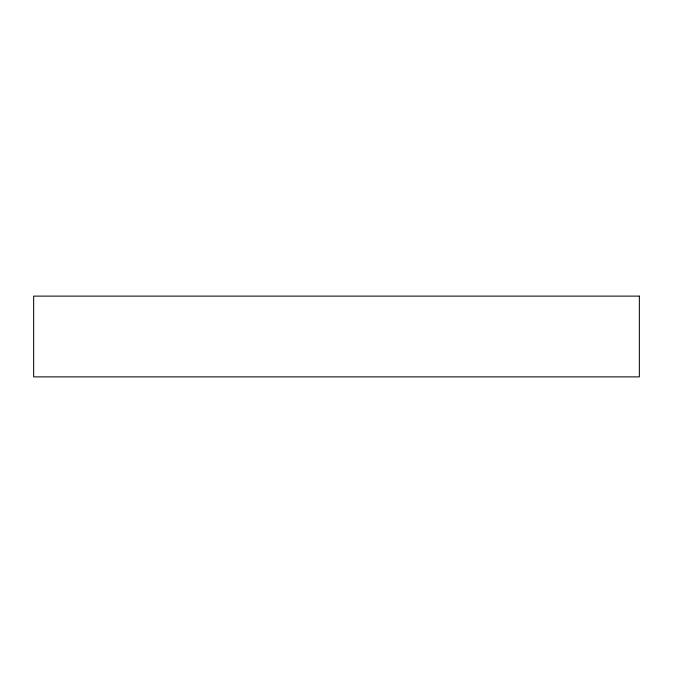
<?xml version="1.0" encoding="UTF-8"?>
<svg xmlns="http://www.w3.org/2000/svg" width="673" height="673" viewBox="0 0 673 673"><rect width="100%" height="100%" fill="white"/><g stroke="black" fill="none" stroke-linecap="round" stroke-linejoin="round"><path stroke-width="1.01" d="M639.35 296.12L33.65 296.12L33.65 376.88L639.35 376.88L639.35 296.12"/></g></svg>
